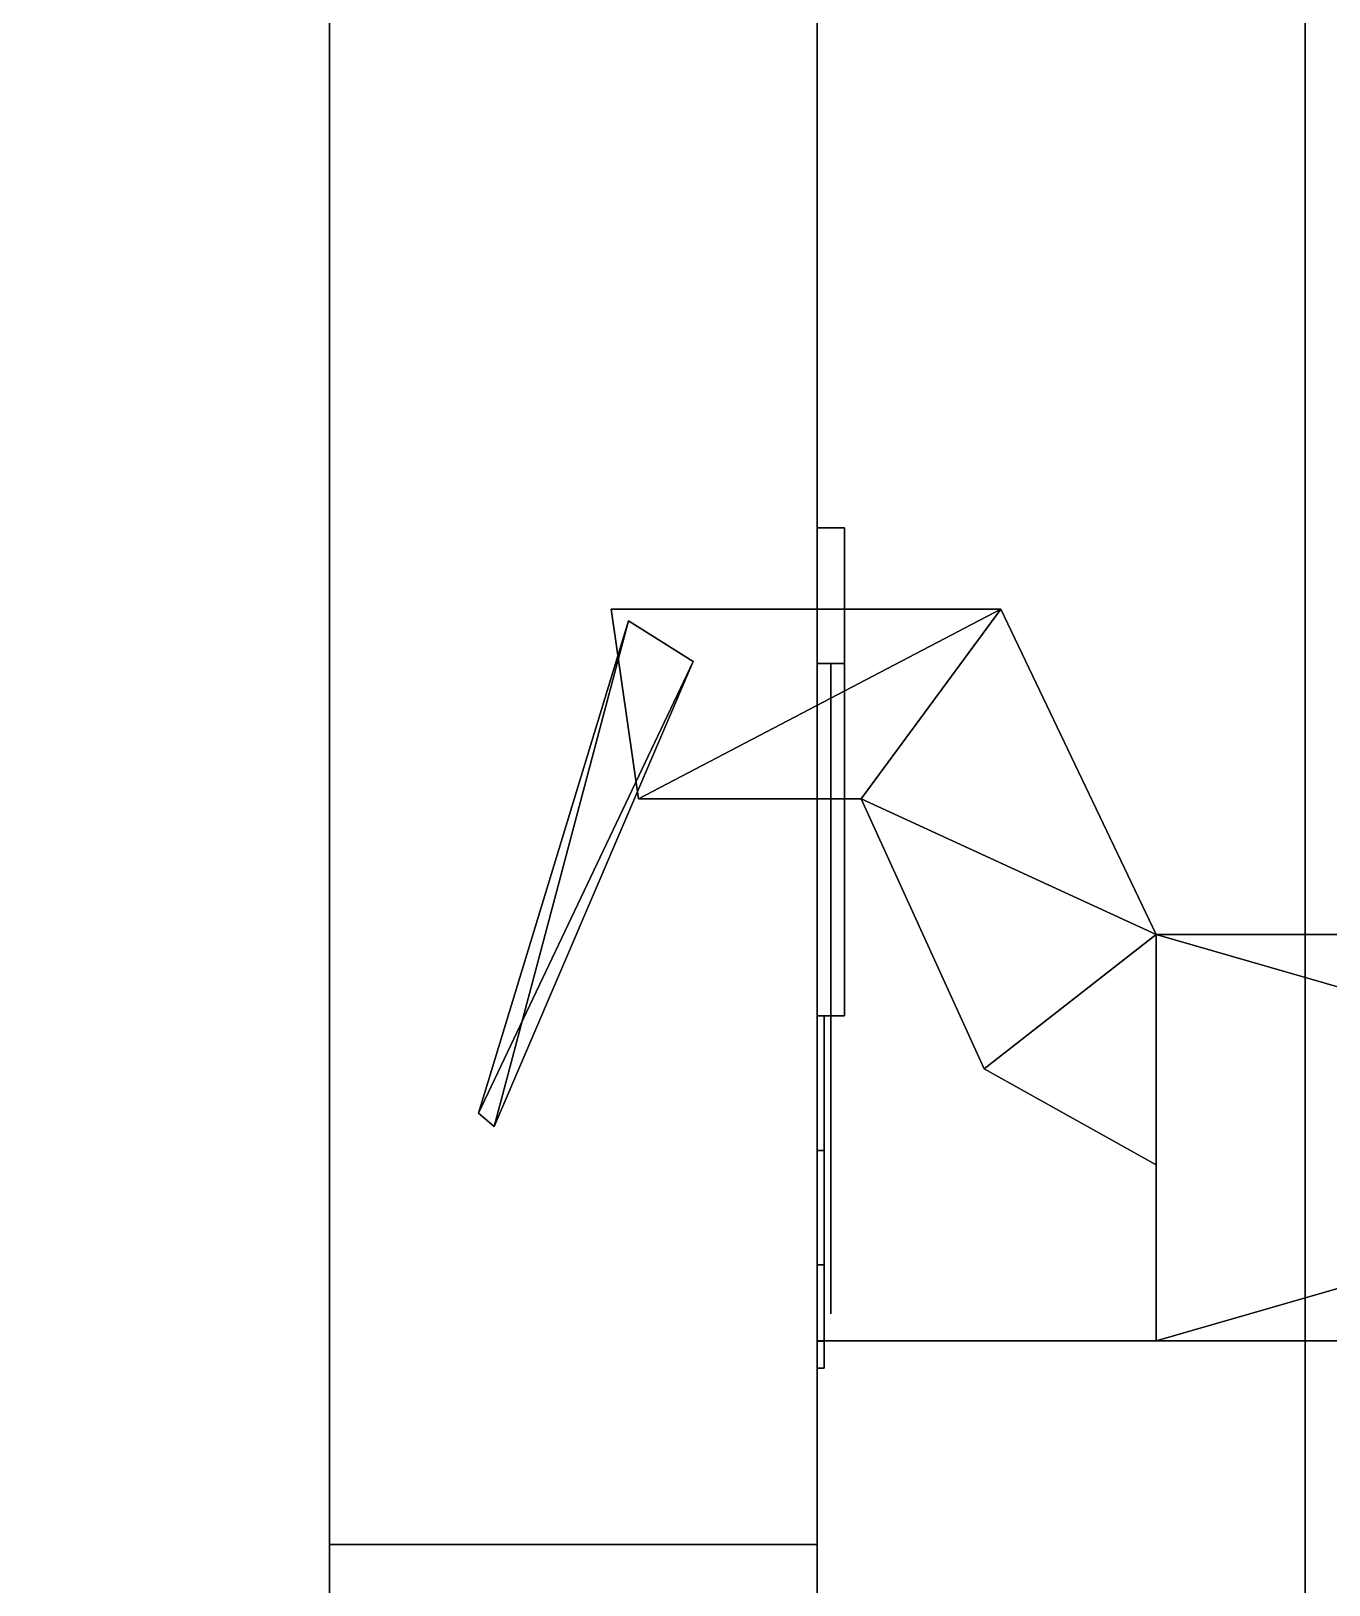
# Model space of a CAD drawing. Extents: x 0 to 5234, y -4951 to 0.
# Drawn here: x 4455 to 4502.9, y -2918.8 to -2861.5 of the extents above; entities that cross this region are included whole.
import ezdxf

# ---------------------------------------------------------------- set-up
doc = ezdxf.new("R2010")
doc.units = 0
for name, color, linetype in [('LAYER0', 7, 'CONTINUOUS'), ('LAYER113', 253, 'CONTINUOUS'), ('LAYER127', 7, 'CONTINUOUS'), ('LAYER130', 7, 'CONTINUOUS'), ('LAYER141', 7, 'CONTINUOUS'), ('LAYER194', 28, 'CONTINUOUS'), ('LAYER195', 253, 'CONTINUOUS'), ('LAYER196', 28, 'CONTINUOUS'), ('LAYER197', 253, 'CONTINUOUS'), ('LAYER198', 28, 'CONTINUOUS'), ('LAYER199', 253, 'CONTINUOUS'), ('LAYER200', 28, 'CONTINUOUS'), ('LAYER201', 253, 'CONTINUOUS'), ('LAYER202', 28, 'CONTINUOUS'), ('LAYER203', 253, 'CONTINUOUS'), ('LAYER204', 253, 'CONTINUOUS'), ('LAYER440', 253, 'CONTINUOUS')]:
    doc.layers.add(name, color=color, linetype=linetype)

msp = doc.modelspace()

# ---------------------------------------------------------------- linework, layer by layer
at = {"layer": 'LAYER0', "invisible_edges": 1}
for points in [[(5234, 0), (0, -4951), (0, 0), (5234, 0)], [(5234, -4951, 5), (0, 0, 5), (0, -4951, 5), (5234, -4951, 5)], [(0, 0, 5), (5234, -4951, 5), (5234, 0, 5), (0, 0, 5)], [(0, -4951), (5234, 0), (5234, -4951), (0, -4951)]]:
    msp.add_3dface(points, dxfattribs=at)
at = {"layer": 'LAYER113', "invisible_edges": 1}
for points in [[(4484, -3377.5, 2355), (4484, -1917.5, 2425), (4484, -1917.5, 2355), (4484, -3377.5, 2355)], [(4484, -1917.5, 2425), (4484, -3377.5, 2355), (4484, -3377.5, 2425), (4484, -1917.5, 2425)], [(4502, -3377.5, 2425), (4484, -1917.5, 2425), (4484, -3377.5, 2425), (4502, -3377.5, 2425)], [(4484, -1917.5, 2425), (4502, -3377.5, 2425), (4502, -1917.5, 2425), (4484, -1917.5, 2425)], [(4502, -1917.5, 2355), (4484, -3377.5, 2355), (4484, -1917.5, 2355), (4502, -1917.5, 2355)], [(4484, -3377.5, 2355), (4502, -1917.5, 2355), (4502, -3377.5, 2355), (4484, -3377.5, 2355)], [(4502, -3377.5, 2425), (4502, -1917.5, 2355), (4502, -1917.5, 2425), (4502, -3377.5, 2425)], [(4502, -1917.5, 2355), (4502, -3377.5, 2425), (4502, -3377.5, 2355), (4502, -1917.5, 2355)]]:
    msp.add_3dface(points, dxfattribs=at)
at = {"layer": 'LAYER127', "invisible_edges": 1}
for points in [[(5064, -2909.831, 5), (4484, -2927.831, 5), (4484, -2909.831, 5), (5064, -2909.831, 5)], [(4484, -2927.831, 5), (5064, -2909.831, 5), (5064, -2927.831, 5), (4484, -2927.831, 5)], [(4484, -2909.831, 2355), (4484, -2927.831, 5), (4484, -2927.831, 2355), (4484, -2909.831, 2355)], [(4484, -2927.831, 5), (4484, -2909.831, 2355), (4484, -2909.831, 5), (4484, -2927.831, 5)], [(5064, -2927.831, 2355), (4484, -2909.831, 2355), (4484, -2927.831, 2355), (5064, -2927.831, 2355)], [(4484, -2909.831, 2355), (5064, -2927.831, 2355), (5064, -2909.831, 2355), (4484, -2909.831, 2355)], [(4484, -2909.831, 2355), (5064, -2909.831, 5), (4484, -2909.831, 5), (4484, -2909.831, 2355)], [(5064, -2909.831, 5), (4484, -2909.831, 2355), (5064, -2909.831, 2355), (5064, -2909.831, 5)]]:
    msp.add_3dface(points, dxfattribs=at)
at = {"layer": 'LAYER130', "invisible_edges": 1}
for points in [[(5064, -2909.83, 85), (4484, -2010.5, 85), (5064, -2010.5, 85), (5064, -2909.83, 85)], [(4484, -2010.5, 85), (5064, -2909.83, 85), (4484, -2909.83, 85), (4484, -2010.5, 85)], [(4484, -2909.83, 103), (4484, -2010.5, 85), (4484, -2909.83, 85), (4484, -2909.83, 103)], [(4484, -2010.5, 85), (4484, -2909.83, 103), (4484, -2010.5, 103), (4484, -2010.5, 85)], [(4484, -2909.83, 103), (5064, -2010.5, 103), (4484, -2010.5, 103), (4484, -2909.83, 103)], [(5064, -2010.5, 103), (4484, -2909.83, 103), (5064, -2909.83, 103), (5064, -2010.5, 103)], [(5064, -2909.83, 85), (4484, -2909.83, 103), (4484, -2909.83, 85), (5064, -2909.83, 85)], [(4484, -2909.83, 103), (5064, -2909.83, 85), (5064, -2909.83, 103), (4484, -2909.83, 103)]]:
    msp.add_3dface(points, dxfattribs=at)
at = {"layer": 'LAYER141', "invisible_edges": 1}
for points in [[(5064, -2010.5, 2354), (4484, -2909.83, 2354), (5064, -2909.83, 2354), (5064, -2010.5, 2354)], [(4484, -2909.83, 2354), (5064, -2010.5, 2354), (4484, -2010.5, 2354), (4484, -2909.83, 2354)], [(4484, -2010.5, 2336), (4484, -2909.83, 2354), (4484, -2010.5, 2354), (4484, -2010.5, 2336)], [(4484, -2909.83, 2354), (4484, -2010.5, 2336), (4484, -2909.83, 2336), (4484, -2909.83, 2354)], [(4484, -2010.5, 2336), (5064, -2909.83, 2336), (4484, -2909.83, 2336), (4484, -2010.5, 2336)], [(5064, -2909.83, 2336), (4484, -2010.5, 2336), (5064, -2010.5, 2336), (5064, -2909.83, 2336)], [(5064, -2909.83, 2336), (4484, -2909.83, 2354), (4484, -2909.83, 2336), (5064, -2909.83, 2336)], [(4484, -2909.83, 2354), (5064, -2909.83, 2336), (5064, -2909.83, 2354), (4484, -2909.83, 2354)]]:
    msp.add_3dface(points, dxfattribs=at)
at = {"layer": 'LAYER194'}
for points in [[(4485, -2879.83, 209), (4484, -2879.83, 209), (4485, -2879.83, 209)], [(4485, -2897.83, 167), (4484, -2897.83, 167), (4484, -2879.83, 167), (4485, -2879.83, 167)], [(4484, -2879.83, 167), (4484, -2879.83, 209), (4485, -2879.83, 209), (4485, -2879.83, 167)], [(4485, -2897.83, 209), (4484, -2897.83, 209), (4484, -2879.83, 209), (4485, -2879.83, 209)], [(4484, -2879.83, 167), (4484, -2897.83, 167), (4484, -2897.83, 209), (4484, -2879.83, 209)], [(4485, -2879.83, 167), (4485, -2897.83, 167), (4485, -2897.83, 167), (4485, -2879.83, 167)], [(4485, -2879.83, 209), (4485, -2897.83, 209), (4485, -2897.83, 209), (4485, -2879.83, 209)], [(4484, -2884.83, 179), (4484, -2884.83, 197), (4484, -2884.83, 179)], [(4485, -2884.83, 179), (4484, -2884.83, 179), (4484, -2884.83, 197), (4485, -2884.83, 197)], [(4485, -2884.83, 179), (4484, -2884.83, 179), (4484, -2897.83, 179), (4485, -2897.83, 179)], [(4485, -2884.83, 197), (4484, -2884.83, 197), (4484, -2897.83, 197), (4485, -2897.83, 197)], [(4484, -2897.83, 179), (4484, -2897.83, 167), (4484, -2897.83, 179)], [(4484, -2897.83, 197), (4484, -2897.83, 209), (4484, -2897.83, 197)], [(4485, -2897.83, 179), (4484, -2897.83, 179), (4484, -2897.83, 167), (4485, -2897.83, 167)], [(4485, -2897.83, 197), (4484, -2897.83, 197), (4484, -2897.83, 209), (4485, -2897.83, 209)]]:
    msp.add_3dface(points, dxfattribs=at)
for points, invisible_edges in [([(4485, -2879.83, 209), (4485, -2879.83, 167), (4485, -2884.83, 179), (4485, -2884.83, 197)], 10), ([(4485, -2879.83, 167), (4485, -2884.83, 179), (4485, -2897.83, 179), (4485, -2897.83, 167)], 1), ([(4485, -2879.83, 209), (4485, -2884.83, 197), (4485, -2897.83, 197), (4485, -2897.83, 209)], 1), ([(4484.5, -2897.83, 197), (4484.5, -2897.83, 179), (4484.5, -2884.83, 179), (4484.5, -2884.83, 197)], 1), ([(4484.25, -2897.83, 175), (4484.25, -2902.805, 175.9896), (4484.25, -2901.83, 182.5), (4484.25, -2897.83, 179)], 2), ([(4484.25, -2902.805, 200.0104), (4484.25, -2897.83, 201), (4484.25, -2897.83, 197), (4484.25, -2901.83, 193.5)], 8), ([(4484.5, -2902.04, 193.3167), (4484.5, -2901.83, 182.5), (4484.5, -2897.83, 179), (4484.5, -2897.83, 197)], 5), ([(4484.25, -2902.805, 175.9896), (4484.25, -2907.022, 178.8076), (4484.25, -2905.33, 182.5), (4484.25, -2901.83, 182.5)], 10), ([(4484.25, -2907.022, 197.1924), (4484.25, -2902.805, 200.0104), (4484.25, -2901.83, 193.5), (4484.25, -2905.33, 193.5)], 10), ([(4484.5, -2908.83, 193.5), (4484.5, -2908.83, 182.5), (4484.5, -2901.83, 182.5), (4484.5, -2902.04, 193.3167)], 4), ([(4484.25, -2907.022, 178.8076), (4484.25, -2909.84, 183.0251), (4484.25, -2908.83, 182.5), (4484.25, -2905.33, 182.5)], 10), ([(4484.25, -2909.84, 192.9749), (4484.25, -2907.022, 197.1924), (4484.25, -2905.33, 193.5), (4484.25, -2908.83, 193.5)], 10), ([(4484.25, -2909.84, 183.0251), (4484.25, -2910.83, 188), (4484.25, -2908.83, 188), (4484.25, -2908.83, 182.5)], 10), ([(4484.25, -2910.83, 188), (4484.25, -2909.84, 192.9749), (4484.25, -2908.83, 193.5), (4484.25, -2908.83, 188)], 10)]:
    msp.add_3dface(points, dxfattribs=dict(at, invisible_edges=invisible_edges))
at = {"layer": 'LAYER195'}
for points in [[(4479.42, -2884.76, 182.3478), (4471.5, -2901.42, 182.3478), (4477.04, -2883.26, 182.3478), (4479.42, -2884.76, 182.3478)], [(4472.08, -2901.92, 193.6522), (4477.04, -2883.26, 193.6522), (4471.5, -2901.42, 193.6522), (4472.08, -2901.92, 193.6522)], [(4471.5, -2901.42, 182.3478), (4471.5, -2901.42, 193.6522), (4477.04, -2883.26, 182.3478), (4471.5, -2901.42, 182.3478)], [(4477.04, -2883.26, 182.3478), (4471.5, -2901.42, 193.6522), (4477.04, -2883.26, 193.6522), (4477.04, -2883.26, 182.3478)], [(4479.42, -2884.76, 193.6522), (4477.04, -2883.26, 193.6522), (4472.08, -2901.92, 193.6522), (4479.42, -2884.76, 193.6522)], [(4490.77, -2882.83, 194.7826), (4476.4, -2882.83, 194.7826), (4477.4, -2889.83, 194.7826), (4490.77, -2882.83, 194.7826)], [(4490.77, -2882.83, 194.7826), (4490.77, -2882.83, 181.2174), (4476.4, -2882.83, 181.2174), (4490.77, -2882.83, 194.7826)], [(4490.77, -2882.83, 194.7826), (4476.4, -2882.83, 181.2174), (4476.4, -2882.83, 194.7826), (4490.77, -2882.83, 194.7826)], [(4476.4, -2882.83, 181.2174), (4490.77, -2882.83, 181.2174), (4477.4, -2889.83, 181.2174), (4476.4, -2882.83, 181.2174)], [(4490.77, -2882.83, 194.7826), (4477.4, -2889.83, 194.7826), (4485.62, -2889.83, 194.7826), (4490.77, -2882.83, 194.7826)], [(4477.4, -2889.83, 181.2174), (4490.77, -2882.83, 181.2174), (4485.62, -2889.83, 181.2174), (4477.4, -2889.83, 181.2174)], [(4485.62, -2889.83, 194.7826), (4496.5, -2894.83, 194.7826), (4490.77, -2882.83, 194.7826), (4485.62, -2889.83, 194.7826)], [(4496.5, -2894.83, 181.2174), (4485.62, -2889.83, 181.2174), (4490.77, -2882.83, 181.2174), (4496.5, -2894.83, 181.2174)], [(4490.77, -2882.83, 181.2174), (4490.77, -2882.83, 194.7826), (4496.5, -2894.83, 181.2174), (4490.77, -2882.83, 181.2174)], [(4496.5, -2894.83, 181.2174), (4490.77, -2882.83, 194.7826), (4496.5, -2894.83, 194.7826), (4496.5, -2894.83, 181.2174)], [(4472.08, -2901.92, 182.3478), (4471.5, -2901.42, 182.3478), (4479.42, -2884.76, 182.3478), (4472.08, -2901.92, 182.3478)], [(4490.16, -2899.79, 194.7826), (4496.5, -2894.83, 194.7826), (4485.62, -2889.83, 194.7826), (4490.16, -2899.79, 194.7826)], [(4496.5, -2894.83, 181.2174), (4490.16, -2899.79, 181.2174), (4485.62, -2889.83, 181.2174), (4496.5, -2894.83, 181.2174)], [(4496.5, -2894.83, 194.7826), (4490.16, -2899.79, 194.7826), (4496.5, -2903.33, 194.7826), (4496.5, -2894.83, 194.7826)], [(4490.16, -2899.79, 181.2174), (4496.5, -2894.83, 181.2174), (4496.5, -2903.33, 181.2174), (4490.16, -2899.79, 181.2174)], [(4496.5, -2909.83, 181.2174), (4496.5, -2894.83, 181.2174), (4548.5, -2909.83, 181.2174), (4496.5, -2909.83, 181.2174)], [(4548.5, -2909.83, 181.2174), (4496.5, -2894.83, 181.2174), (4548.5, -2894.83, 181.2174), (4548.5, -2909.83, 181.2174)], [(4548.5, -2909.83, 194.7826), (4548.5, -2894.83, 194.7826), (4496.5, -2909.83, 194.7826), (4548.5, -2909.83, 194.7826)], [(4496.5, -2909.83, 194.7826), (4548.5, -2894.83, 194.7826), (4496.5, -2894.83, 194.7826), (4496.5, -2909.83, 194.7826)], [(4496.5, -2894.83, 181.2174), (4496.5, -2894.83, 194.7826), (4548.5, -2894.83, 181.2174), (4496.5, -2894.83, 181.2174)], [(4548.5, -2894.83, 181.2174), (4496.5, -2894.83, 194.7826), (4548.5, -2894.83, 194.7826), (4548.5, -2894.83, 181.2174)]]:
    msp.add_3dface(points, dxfattribs=at)
at = {"layer": 'LAYER196'}
for points in [[(4485, -2879.83, 725), (4484, -2879.83, 725), (4485, -2879.83, 725)], [(4485, -2897.83, 683), (4484, -2897.83, 683), (4484, -2879.83, 683), (4485, -2879.83, 683)], [(4484, -2879.83, 683), (4484, -2879.83, 725), (4485, -2879.83, 725), (4485, -2879.83, 683)], [(4485, -2897.83, 725), (4484, -2897.83, 725), (4484, -2879.83, 725), (4485, -2879.83, 725)], [(4484, -2879.83, 683), (4484, -2897.83, 683), (4484, -2897.83, 725), (4484, -2879.83, 725)], [(4485, -2879.83, 683), (4485, -2897.83, 683), (4485, -2897.83, 683), (4485, -2879.83, 683)], [(4485, -2879.83, 725), (4485, -2897.83, 725), (4485, -2897.83, 725), (4485, -2879.83, 725)], [(4484, -2884.83, 695), (4484, -2884.83, 713), (4484, -2884.83, 695)], [(4485, -2884.83, 695), (4484, -2884.83, 695), (4484, -2884.83, 713), (4485, -2884.83, 713)], [(4485, -2884.83, 695), (4484, -2884.83, 695), (4484, -2897.83, 695), (4485, -2897.83, 695)], [(4485, -2884.83, 713), (4484, -2884.83, 713), (4484, -2897.83, 713), (4485, -2897.83, 713)], [(4484, -2897.83, 695), (4484, -2897.83, 683), (4484, -2897.83, 695)], [(4484, -2897.83, 713), (4484, -2897.83, 725), (4484, -2897.83, 713)], [(4485, -2897.83, 695), (4484, -2897.83, 695), (4484, -2897.83, 683), (4485, -2897.83, 683)], [(4485, -2897.83, 713), (4484, -2897.83, 713), (4484, -2897.83, 725), (4485, -2897.83, 725)]]:
    msp.add_3dface(points, dxfattribs=at)
for points, invisible_edges in [([(4485, -2879.83, 725), (4485, -2879.83, 683), (4485, -2884.83, 695), (4485, -2884.83, 713)], 10), ([(4485, -2879.83, 683), (4485, -2884.83, 695), (4485, -2897.83, 695), (4485, -2897.83, 683)], 1), ([(4485, -2879.83, 725), (4485, -2884.83, 713), (4485, -2897.83, 713), (4485, -2897.83, 725)], 1), ([(4484.5, -2897.83, 713), (4484.5, -2897.83, 695), (4484.5, -2884.83, 695), (4484.5, -2884.83, 713)], 1), ([(4484.25, -2897.83, 691), (4484.25, -2902.805, 691.9896), (4484.25, -2901.83, 698.5), (4484.25, -2897.83, 695)], 2), ([(4484.25, -2902.805, 716.0104), (4484.25, -2897.83, 717), (4484.25, -2897.83, 713), (4484.25, -2901.83, 709.5)], 8), ([(4484.5, -2902.04, 709.3167), (4484.5, -2901.83, 698.5), (4484.5, -2897.83, 695), (4484.5, -2897.83, 713)], 5), ([(4484.25, -2902.805, 691.9896), (4484.25, -2907.022, 694.8076), (4484.25, -2905.33, 698.5), (4484.25, -2901.83, 698.5)], 10), ([(4484.25, -2907.022, 713.1924), (4484.25, -2902.805, 716.0104), (4484.25, -2901.83, 709.5), (4484.25, -2905.33, 709.5)], 10), ([(4484.5, -2908.83, 709.5), (4484.5, -2908.83, 698.5), (4484.5, -2901.83, 698.5), (4484.5, -2902.04, 709.3167)], 4), ([(4484.25, -2907.022, 694.8076), (4484.25, -2909.84, 699.0251), (4484.25, -2908.83, 698.5), (4484.25, -2905.33, 698.5)], 10), ([(4484.25, -2909.84, 708.9749), (4484.25, -2907.022, 713.1924), (4484.25, -2905.33, 709.5), (4484.25, -2908.83, 709.5)], 10), ([(4484.25, -2909.84, 699.0251), (4484.25, -2910.83, 704), (4484.25, -2908.83, 704), (4484.25, -2908.83, 698.5)], 10), ([(4484.25, -2910.83, 704), (4484.25, -2909.84, 708.9749), (4484.25, -2908.83, 709.5), (4484.25, -2908.83, 704)], 10)]:
    msp.add_3dface(points, dxfattribs=dict(at, invisible_edges=invisible_edges))
at = {"layer": 'LAYER197'}
for points in [[(4479.42, -2884.76, 698.3478), (4471.5, -2901.42, 698.3478), (4477.04, -2883.26, 698.3478), (4479.42, -2884.76, 698.3478)], [(4472.08, -2901.92, 709.6522), (4477.04, -2883.26, 709.6522), (4471.5, -2901.42, 709.6522), (4472.08, -2901.92, 709.6522)], [(4471.5, -2901.42, 698.3478), (4471.5, -2901.42, 709.6522), (4477.04, -2883.26, 698.3478), (4471.5, -2901.42, 698.3478)], [(4477.04, -2883.26, 698.3478), (4471.5, -2901.42, 709.6522), (4477.04, -2883.26, 709.6522), (4477.04, -2883.26, 698.3478)], [(4479.42, -2884.76, 709.6522), (4477.04, -2883.26, 709.6522), (4472.08, -2901.92, 709.6522), (4479.42, -2884.76, 709.6522)], [(4490.77, -2882.83, 710.7826), (4476.4, -2882.83, 710.7826), (4477.4, -2889.83, 710.7826), (4490.77, -2882.83, 710.7826)], [(4490.77, -2882.83, 710.7826), (4490.77, -2882.83, 697.2174), (4476.4, -2882.83, 697.2174), (4490.77, -2882.83, 710.7826)], [(4490.77, -2882.83, 710.7826), (4476.4, -2882.83, 697.2174), (4476.4, -2882.83, 710.7826), (4490.77, -2882.83, 710.7826)], [(4476.4, -2882.83, 697.2174), (4490.77, -2882.83, 697.2174), (4477.4, -2889.83, 697.2174), (4476.4, -2882.83, 697.2174)], [(4490.77, -2882.83, 710.7826), (4477.4, -2889.83, 710.7826), (4485.62, -2889.83, 710.7826), (4490.77, -2882.83, 710.7826)], [(4477.4, -2889.83, 697.2174), (4490.77, -2882.83, 697.2174), (4485.62, -2889.83, 697.2174), (4477.4, -2889.83, 697.2174)], [(4485.62, -2889.83, 710.7826), (4496.5, -2894.83, 710.7826), (4490.77, -2882.83, 710.7826), (4485.62, -2889.83, 710.7826)], [(4496.5, -2894.83, 697.2174), (4485.62, -2889.83, 697.2174), (4490.77, -2882.83, 697.2174), (4496.5, -2894.83, 697.2174)], [(4490.77, -2882.83, 697.2174), (4490.77, -2882.83, 710.7826), (4496.5, -2894.83, 697.2174), (4490.77, -2882.83, 697.2174)], [(4496.5, -2894.83, 697.2174), (4490.77, -2882.83, 710.7826), (4496.5, -2894.83, 710.7826), (4496.5, -2894.83, 697.2174)], [(4472.08, -2901.92, 698.3478), (4471.5, -2901.42, 698.3478), (4479.42, -2884.76, 698.3478), (4472.08, -2901.92, 698.3478)], [(4490.16, -2899.79, 710.7826), (4496.5, -2894.83, 710.7826), (4485.62, -2889.83, 710.7826), (4490.16, -2899.79, 710.7826)], [(4496.5, -2894.83, 697.2174), (4490.16, -2899.79, 697.2174), (4485.62, -2889.83, 697.2174), (4496.5, -2894.83, 697.2174)], [(4496.5, -2894.83, 710.7826), (4490.16, -2899.79, 710.7826), (4496.5, -2903.33, 710.7826), (4496.5, -2894.83, 710.7826)], [(4490.16, -2899.79, 697.2174), (4496.5, -2894.83, 697.2174), (4496.5, -2903.33, 697.2174), (4490.16, -2899.79, 697.2174)], [(4496.5, -2909.83, 697.2174), (4496.5, -2894.83, 697.2174), (4548.5, -2909.83, 697.2174), (4496.5, -2909.83, 697.2174)], [(4548.5, -2909.83, 697.2174), (4496.5, -2894.83, 697.2174), (4548.5, -2894.83, 697.2174), (4548.5, -2909.83, 697.2174)], [(4548.5, -2909.83, 710.7826), (4548.5, -2894.83, 710.7826), (4496.5, -2909.83, 710.7826), (4548.5, -2909.83, 710.7826)], [(4496.5, -2909.83, 710.7826), (4548.5, -2894.83, 710.7826), (4496.5, -2894.83, 710.7826), (4496.5, -2909.83, 710.7826)], [(4496.5, -2894.83, 697.2174), (4496.5, -2894.83, 710.7826), (4548.5, -2894.83, 697.2174), (4496.5, -2894.83, 697.2174)], [(4548.5, -2894.83, 697.2174), (4496.5, -2894.83, 710.7826), (4548.5, -2894.83, 710.7826), (4548.5, -2894.83, 697.2174)]]:
    msp.add_3dface(points, dxfattribs=at)
at = {"layer": 'LAYER198'}
for points in [[(4485, -2879.83, 1241), (4484, -2879.83, 1241), (4485, -2879.83, 1241)], [(4485, -2897.83, 1199), (4484, -2897.83, 1199), (4484, -2879.83, 1199), (4485, -2879.83, 1199)], [(4484, -2879.83, 1199), (4484, -2879.83, 1241), (4485, -2879.83, 1241), (4485, -2879.83, 1199)], [(4485, -2897.83, 1241), (4484, -2897.83, 1241), (4484, -2879.83, 1241), (4485, -2879.83, 1241)], [(4484, -2879.83, 1199), (4484, -2897.83, 1199), (4484, -2897.83, 1241), (4484, -2879.83, 1241)], [(4485, -2879.83, 1199), (4485, -2897.83, 1199), (4485, -2897.83, 1199), (4485, -2879.83, 1199)], [(4485, -2879.83, 1241), (4485, -2897.83, 1241), (4485, -2897.83, 1241), (4485, -2879.83, 1241)], [(4484, -2884.83, 1211), (4484, -2884.83, 1229), (4484, -2884.83, 1211)], [(4485, -2884.83, 1211), (4484, -2884.83, 1211), (4484, -2884.83, 1229), (4485, -2884.83, 1229)], [(4485, -2884.83, 1211), (4484, -2884.83, 1211), (4484, -2897.83, 1211), (4485, -2897.83, 1211)], [(4485, -2884.83, 1229), (4484, -2884.83, 1229), (4484, -2897.83, 1229), (4485, -2897.83, 1229)], [(4484, -2897.83, 1211), (4484, -2897.83, 1199), (4484, -2897.83, 1211)], [(4484, -2897.83, 1229), (4484, -2897.83, 1241), (4484, -2897.83, 1229)], [(4485, -2897.83, 1211), (4484, -2897.83, 1211), (4484, -2897.83, 1199), (4485, -2897.83, 1199)], [(4485, -2897.83, 1229), (4484, -2897.83, 1229), (4484, -2897.83, 1241), (4485, -2897.83, 1241)]]:
    msp.add_3dface(points, dxfattribs=at)
for points, invisible_edges in [([(4485, -2879.83, 1241), (4485, -2879.83, 1199), (4485, -2884.83, 1211), (4485, -2884.83, 1229)], 10), ([(4485, -2879.83, 1199), (4485, -2884.83, 1211), (4485, -2897.83, 1211), (4485, -2897.83, 1199)], 1), ([(4485, -2879.83, 1241), (4485, -2884.83, 1229), (4485, -2897.83, 1229), (4485, -2897.83, 1241)], 1), ([(4484.5, -2897.83, 1229), (4484.5, -2897.83, 1211), (4484.5, -2884.83, 1211), (4484.5, -2884.83, 1229)], 1), ([(4484.25, -2897.83, 1207), (4484.25, -2902.805, 1207.99), (4484.25, -2901.83, 1214.5), (4484.25, -2897.83, 1211)], 2), ([(4484.25, -2902.805, 1232.01), (4484.25, -2897.83, 1233), (4484.25, -2897.83, 1229), (4484.25, -2901.83, 1225.5)], 8), ([(4484.5, -2902.04, 1225.317), (4484.5, -2901.83, 1214.5), (4484.5, -2897.83, 1211), (4484.5, -2897.83, 1229)], 5), ([(4484.25, -2902.805, 1207.99), (4484.25, -2907.022, 1210.808), (4484.25, -2905.33, 1214.5), (4484.25, -2901.83, 1214.5)], 10), ([(4484.25, -2907.022, 1229.192), (4484.25, -2902.805, 1232.01), (4484.25, -2901.83, 1225.5), (4484.25, -2905.33, 1225.5)], 10), ([(4484.5, -2908.83, 1225.5), (4484.5, -2908.83, 1214.5), (4484.5, -2901.83, 1214.5), (4484.5, -2902.04, 1225.317)], 4), ([(4484.25, -2907.022, 1210.808), (4484.25, -2909.84, 1215.025), (4484.25, -2908.83, 1214.5), (4484.25, -2905.33, 1214.5)], 10), ([(4484.25, -2909.84, 1224.975), (4484.25, -2907.022, 1229.192), (4484.25, -2905.33, 1225.5), (4484.25, -2908.83, 1225.5)], 10), ([(4484.25, -2909.84, 1215.025), (4484.25, -2910.83, 1220), (4484.25, -2908.83, 1220), (4484.25, -2908.83, 1214.5)], 10), ([(4484.25, -2910.83, 1220), (4484.25, -2909.84, 1224.975), (4484.25, -2908.83, 1225.5), (4484.25, -2908.83, 1220)], 10)]:
    msp.add_3dface(points, dxfattribs=dict(at, invisible_edges=invisible_edges))
at = {"layer": 'LAYER199'}
for points in [[(4479.42, -2884.76, 1214.348), (4471.5, -2901.42, 1214.348), (4477.04, -2883.26, 1214.348), (4479.42, -2884.76, 1214.348)], [(4472.08, -2901.92, 1225.652), (4477.04, -2883.26, 1225.652), (4471.5, -2901.42, 1225.652), (4472.08, -2901.92, 1225.652)], [(4471.5, -2901.42, 1214.348), (4471.5, -2901.42, 1225.652), (4477.04, -2883.26, 1214.348), (4471.5, -2901.42, 1214.348)], [(4477.04, -2883.26, 1214.348), (4471.5, -2901.42, 1225.652), (4477.04, -2883.26, 1225.652), (4477.04, -2883.26, 1214.348)], [(4479.42, -2884.76, 1225.652), (4477.04, -2883.26, 1225.652), (4472.08, -2901.92, 1225.652), (4479.42, -2884.76, 1225.652)], [(4490.77, -2882.83, 1226.783), (4476.4, -2882.83, 1226.783), (4477.4, -2889.83, 1226.783), (4490.77, -2882.83, 1226.783)], [(4490.77, -2882.83, 1226.783), (4490.77, -2882.83, 1213.217), (4476.4, -2882.83, 1213.217), (4490.77, -2882.83, 1226.783)], [(4490.77, -2882.83, 1226.783), (4476.4, -2882.83, 1213.217), (4476.4, -2882.83, 1226.783), (4490.77, -2882.83, 1226.783)], [(4476.4, -2882.83, 1213.217), (4490.77, -2882.83, 1213.217), (4477.4, -2889.83, 1213.217), (4476.4, -2882.83, 1213.217)], [(4490.77, -2882.83, 1226.783), (4477.4, -2889.83, 1226.783), (4485.62, -2889.83, 1226.783), (4490.77, -2882.83, 1226.783)], [(4477.4, -2889.83, 1213.217), (4490.77, -2882.83, 1213.217), (4485.62, -2889.83, 1213.217), (4477.4, -2889.83, 1213.217)], [(4485.62, -2889.83, 1226.783), (4496.5, -2894.83, 1226.783), (4490.77, -2882.83, 1226.783), (4485.62, -2889.83, 1226.783)], [(4496.5, -2894.83, 1213.217), (4485.62, -2889.83, 1213.217), (4490.77, -2882.83, 1213.217), (4496.5, -2894.83, 1213.217)], [(4490.77, -2882.83, 1213.217), (4490.77, -2882.83, 1226.783), (4496.5, -2894.83, 1213.217), (4490.77, -2882.83, 1213.217)], [(4496.5, -2894.83, 1213.217), (4490.77, -2882.83, 1226.783), (4496.5, -2894.83, 1226.783), (4496.5, -2894.83, 1213.217)], [(4472.08, -2901.92, 1214.348), (4471.5, -2901.42, 1214.348), (4479.42, -2884.76, 1214.348), (4472.08, -2901.92, 1214.348)], [(4490.16, -2899.79, 1226.783), (4496.5, -2894.83, 1226.783), (4485.62, -2889.83, 1226.783), (4490.16, -2899.79, 1226.783)], [(4496.5, -2894.83, 1213.217), (4490.16, -2899.79, 1213.217), (4485.62, -2889.83, 1213.217), (4496.5, -2894.83, 1213.217)], [(4496.5, -2894.83, 1226.783), (4490.16, -2899.79, 1226.783), (4496.5, -2903.33, 1226.783), (4496.5, -2894.83, 1226.783)], [(4490.16, -2899.79, 1213.217), (4496.5, -2894.83, 1213.217), (4496.5, -2903.33, 1213.217), (4490.16, -2899.79, 1213.217)], [(4496.5, -2909.83, 1213.217), (4496.5, -2894.83, 1213.217), (4548.5, -2909.83, 1213.217), (4496.5, -2909.83, 1213.217)], [(4548.5, -2909.83, 1213.217), (4496.5, -2894.83, 1213.217), (4548.5, -2894.83, 1213.217), (4548.5, -2909.83, 1213.217)], [(4548.5, -2909.83, 1226.783), (4548.5, -2894.83, 1226.783), (4496.5, -2909.83, 1226.783), (4548.5, -2909.83, 1226.783)], [(4496.5, -2909.83, 1226.783), (4548.5, -2894.83, 1226.783), (4496.5, -2894.83, 1226.783), (4496.5, -2909.83, 1226.783)], [(4496.5, -2894.83, 1213.217), (4496.5, -2894.83, 1226.783), (4548.5, -2894.83, 1213.217), (4496.5, -2894.83, 1213.217)], [(4548.5, -2894.83, 1213.217), (4496.5, -2894.83, 1226.783), (4548.5, -2894.83, 1226.783), (4548.5, -2894.83, 1213.217)]]:
    msp.add_3dface(points, dxfattribs=at)
at = {"layer": 'LAYER200'}
for points in [[(4485, -2879.83, 1757), (4484, -2879.83, 1757), (4485, -2879.83, 1757)], [(4485, -2897.83, 1715), (4484, -2897.83, 1715), (4484, -2879.83, 1715), (4485, -2879.83, 1715)], [(4484, -2879.83, 1715), (4484, -2879.83, 1757), (4485, -2879.83, 1757), (4485, -2879.83, 1715)], [(4485, -2897.83, 1757), (4484, -2897.83, 1757), (4484, -2879.83, 1757), (4485, -2879.83, 1757)], [(4484, -2879.83, 1715), (4484, -2897.83, 1715), (4484, -2897.83, 1757), (4484, -2879.83, 1757)], [(4485, -2879.83, 1715), (4485, -2897.83, 1715), (4485, -2897.83, 1715), (4485, -2879.83, 1715)], [(4485, -2879.83, 1757), (4485, -2897.83, 1757), (4485, -2897.83, 1757), (4485, -2879.83, 1757)], [(4484, -2884.83, 1727), (4484, -2884.83, 1745), (4484, -2884.83, 1727)], [(4485, -2884.83, 1727), (4484, -2884.83, 1727), (4484, -2884.83, 1745), (4485, -2884.83, 1745)], [(4485, -2884.83, 1727), (4484, -2884.83, 1727), (4484, -2897.83, 1727), (4485, -2897.83, 1727)], [(4485, -2884.83, 1745), (4484, -2884.83, 1745), (4484, -2897.83, 1745), (4485, -2897.83, 1745)], [(4484, -2897.83, 1727), (4484, -2897.83, 1715), (4484, -2897.83, 1727)], [(4484, -2897.83, 1745), (4484, -2897.83, 1757), (4484, -2897.83, 1745)], [(4485, -2897.83, 1727), (4484, -2897.83, 1727), (4484, -2897.83, 1715), (4485, -2897.83, 1715)], [(4485, -2897.83, 1745), (4484, -2897.83, 1745), (4484, -2897.83, 1757), (4485, -2897.83, 1757)]]:
    msp.add_3dface(points, dxfattribs=at)
for points, invisible_edges in [([(4485, -2879.83, 1757), (4485, -2879.83, 1715), (4485, -2884.83, 1727), (4485, -2884.83, 1745)], 10), ([(4485, -2879.83, 1715), (4485, -2884.83, 1727), (4485, -2897.83, 1727), (4485, -2897.83, 1715)], 1), ([(4485, -2879.83, 1757), (4485, -2884.83, 1745), (4485, -2897.83, 1745), (4485, -2897.83, 1757)], 1), ([(4484.5, -2897.83, 1745), (4484.5, -2897.83, 1727), (4484.5, -2884.83, 1727), (4484.5, -2884.83, 1745)], 1), ([(4484.25, -2897.83, 1723), (4484.25, -2902.805, 1723.99), (4484.25, -2901.83, 1730.5), (4484.25, -2897.83, 1727)], 2), ([(4484.25, -2902.805, 1748.01), (4484.25, -2897.83, 1749), (4484.25, -2897.83, 1745), (4484.25, -2901.83, 1741.5)], 8), ([(4484.5, -2902.04, 1741.317), (4484.5, -2901.83, 1730.5), (4484.5, -2897.83, 1727), (4484.5, -2897.83, 1745)], 5), ([(4484.25, -2902.805, 1723.99), (4484.25, -2907.022, 1726.808), (4484.25, -2905.33, 1730.5), (4484.25, -2901.83, 1730.5)], 10), ([(4484.25, -2907.022, 1745.192), (4484.25, -2902.805, 1748.01), (4484.25, -2901.83, 1741.5), (4484.25, -2905.33, 1741.5)], 10), ([(4484.5, -2908.83, 1741.5), (4484.5, -2908.83, 1730.5), (4484.5, -2901.83, 1730.5), (4484.5, -2902.04, 1741.317)], 4), ([(4484.25, -2907.022, 1726.808), (4484.25, -2909.84, 1731.025), (4484.25, -2908.83, 1730.5), (4484.25, -2905.33, 1730.5)], 10), ([(4484.25, -2909.84, 1740.975), (4484.25, -2907.022, 1745.192), (4484.25, -2905.33, 1741.5), (4484.25, -2908.83, 1741.5)], 10), ([(4484.25, -2909.84, 1731.025), (4484.25, -2910.83, 1736), (4484.25, -2908.83, 1736), (4484.25, -2908.83, 1730.5)], 10), ([(4484.25, -2910.83, 1736), (4484.25, -2909.84, 1740.975), (4484.25, -2908.83, 1741.5), (4484.25, -2908.83, 1736)], 10)]:
    msp.add_3dface(points, dxfattribs=dict(at, invisible_edges=invisible_edges))
at = {"layer": 'LAYER201'}
for points in [[(4479.42, -2884.76, 1730.348), (4471.5, -2901.42, 1730.348), (4477.04, -2883.26, 1730.348), (4479.42, -2884.76, 1730.348)], [(4472.08, -2901.92, 1741.652), (4477.04, -2883.26, 1741.652), (4471.5, -2901.42, 1741.652), (4472.08, -2901.92, 1741.652)], [(4471.5, -2901.42, 1730.348), (4471.5, -2901.42, 1741.652), (4477.04, -2883.26, 1730.348), (4471.5, -2901.42, 1730.348)], [(4477.04, -2883.26, 1730.348), (4471.5, -2901.42, 1741.652), (4477.04, -2883.26, 1741.652), (4477.04, -2883.26, 1730.348)], [(4479.42, -2884.76, 1741.652), (4477.04, -2883.26, 1741.652), (4472.08, -2901.92, 1741.652), (4479.42, -2884.76, 1741.652)], [(4490.77, -2882.83, 1742.783), (4476.4, -2882.83, 1742.783), (4477.4, -2889.83, 1742.783), (4490.77, -2882.83, 1742.783)], [(4490.77, -2882.83, 1742.783), (4490.77, -2882.83, 1729.217), (4476.4, -2882.83, 1729.217), (4490.77, -2882.83, 1742.783)], [(4490.77, -2882.83, 1742.783), (4476.4, -2882.83, 1729.217), (4476.4, -2882.83, 1742.783), (4490.77, -2882.83, 1742.783)], [(4476.4, -2882.83, 1729.217), (4490.77, -2882.83, 1729.217), (4477.4, -2889.83, 1729.217), (4476.4, -2882.83, 1729.217)], [(4490.77, -2882.83, 1742.783), (4477.4, -2889.83, 1742.783), (4485.62, -2889.83, 1742.783), (4490.77, -2882.83, 1742.783)], [(4477.4, -2889.83, 1729.217), (4490.77, -2882.83, 1729.217), (4485.62, -2889.83, 1729.217), (4477.4, -2889.83, 1729.217)], [(4485.62, -2889.83, 1742.783), (4496.5, -2894.83, 1742.783), (4490.77, -2882.83, 1742.783), (4485.62, -2889.83, 1742.783)], [(4496.5, -2894.83, 1729.217), (4485.62, -2889.83, 1729.217), (4490.77, -2882.83, 1729.217), (4496.5, -2894.83, 1729.217)], [(4490.77, -2882.83, 1729.217), (4490.77, -2882.83, 1742.783), (4496.5, -2894.83, 1729.217), (4490.77, -2882.83, 1729.217)], [(4496.5, -2894.83, 1729.217), (4490.77, -2882.83, 1742.783), (4496.5, -2894.83, 1742.783), (4496.5, -2894.83, 1729.217)], [(4472.08, -2901.92, 1730.348), (4471.5, -2901.42, 1730.348), (4479.42, -2884.76, 1730.348), (4472.08, -2901.92, 1730.348)], [(4490.16, -2899.79, 1742.783), (4496.5, -2894.83, 1742.783), (4485.62, -2889.83, 1742.783), (4490.16, -2899.79, 1742.783)], [(4496.5, -2894.83, 1729.217), (4490.16, -2899.79, 1729.217), (4485.62, -2889.83, 1729.217), (4496.5, -2894.83, 1729.217)], [(4496.5, -2894.83, 1742.783), (4490.16, -2899.79, 1742.783), (4496.5, -2903.33, 1742.783), (4496.5, -2894.83, 1742.783)], [(4490.16, -2899.79, 1729.217), (4496.5, -2894.83, 1729.217), (4496.5, -2903.33, 1729.217), (4490.16, -2899.79, 1729.217)], [(4496.5, -2909.83, 1729.217), (4496.5, -2894.83, 1729.217), (4548.5, -2909.83, 1729.217), (4496.5, -2909.83, 1729.217)], [(4548.5, -2909.83, 1729.217), (4496.5, -2894.83, 1729.217), (4548.5, -2894.83, 1729.217), (4548.5, -2909.83, 1729.217)], [(4548.5, -2909.83, 1742.783), (4548.5, -2894.83, 1742.783), (4496.5, -2909.83, 1742.783), (4548.5, -2909.83, 1742.783)], [(4496.5, -2909.83, 1742.783), (4548.5, -2894.83, 1742.783), (4496.5, -2894.83, 1742.783), (4496.5, -2909.83, 1742.783)], [(4496.5, -2894.83, 1729.217), (4496.5, -2894.83, 1742.783), (4548.5, -2894.83, 1729.217), (4496.5, -2894.83, 1729.217)], [(4548.5, -2894.83, 1729.217), (4496.5, -2894.83, 1742.783), (4548.5, -2894.83, 1742.783), (4548.5, -2894.83, 1729.217)]]:
    msp.add_3dface(points, dxfattribs=at)
at = {"layer": 'LAYER202'}
for points in [[(4485, -2879.83, 2273), (4484, -2879.83, 2273), (4485, -2879.83, 2273)], [(4485, -2897.83, 2231), (4484, -2897.83, 2231), (4484, -2879.83, 2231), (4485, -2879.83, 2231)], [(4484, -2879.83, 2231), (4484, -2879.83, 2273), (4485, -2879.83, 2273), (4485, -2879.83, 2231)], [(4485, -2897.83, 2273), (4484, -2897.83, 2273), (4484, -2879.83, 2273), (4485, -2879.83, 2273)], [(4484, -2879.83, 2231), (4484, -2897.83, 2231), (4484, -2897.83, 2273), (4484, -2879.83, 2273)], [(4485, -2879.83, 2231), (4485, -2897.83, 2231), (4485, -2897.83, 2231), (4485, -2879.83, 2231)], [(4485, -2879.83, 2273), (4485, -2897.83, 2273), (4485, -2897.83, 2273), (4485, -2879.83, 2273)], [(4484, -2884.83, 2243), (4484, -2884.83, 2261), (4484, -2884.83, 2243)], [(4485, -2884.83, 2243), (4484, -2884.83, 2243), (4484, -2884.83, 2261), (4485, -2884.83, 2261)], [(4485, -2884.83, 2243), (4484, -2884.83, 2243), (4484, -2897.83, 2243), (4485, -2897.83, 2243)], [(4485, -2884.83, 2261), (4484, -2884.83, 2261), (4484, -2897.83, 2261), (4485, -2897.83, 2261)], [(4484, -2897.83, 2243), (4484, -2897.83, 2231), (4484, -2897.83, 2243)], [(4484, -2897.83, 2261), (4484, -2897.83, 2273), (4484, -2897.83, 2261)], [(4485, -2897.83, 2243), (4484, -2897.83, 2243), (4484, -2897.83, 2231), (4485, -2897.83, 2231)], [(4485, -2897.83, 2261), (4484, -2897.83, 2261), (4484, -2897.83, 2273), (4485, -2897.83, 2273)]]:
    msp.add_3dface(points, dxfattribs=at)
for points, invisible_edges in [([(4485, -2879.83, 2273), (4485, -2879.83, 2231), (4485, -2884.83, 2243), (4485, -2884.83, 2261)], 10), ([(4485, -2879.83, 2231), (4485, -2884.83, 2243), (4485, -2897.83, 2243), (4485, -2897.83, 2231)], 1), ([(4485, -2879.83, 2273), (4485, -2884.83, 2261), (4485, -2897.83, 2261), (4485, -2897.83, 2273)], 1), ([(4484.5, -2897.83, 2261), (4484.5, -2897.83, 2243), (4484.5, -2884.83, 2243), (4484.5, -2884.83, 2261)], 1), ([(4484.25, -2897.83, 2239), (4484.25, -2902.805, 2239.99), (4484.25, -2901.83, 2246.5), (4484.25, -2897.83, 2243)], 2), ([(4484.25, -2902.805, 2264.01), (4484.25, -2897.83, 2265), (4484.25, -2897.83, 2261), (4484.25, -2901.83, 2257.5)], 8), ([(4484.5, -2902.04, 2257.317), (4484.5, -2901.83, 2246.5), (4484.5, -2897.83, 2243), (4484.5, -2897.83, 2261)], 5), ([(4484.25, -2902.805, 2239.99), (4484.25, -2907.022, 2242.808), (4484.25, -2905.33, 2246.5), (4484.25, -2901.83, 2246.5)], 10), ([(4484.25, -2907.022, 2261.192), (4484.25, -2902.805, 2264.01), (4484.25, -2901.83, 2257.5), (4484.25, -2905.33, 2257.5)], 10), ([(4484.5, -2908.83, 2257.5), (4484.5, -2908.83, 2246.5), (4484.5, -2901.83, 2246.5), (4484.5, -2902.04, 2257.317)], 4), ([(4484.25, -2907.022, 2242.808), (4484.25, -2909.84, 2247.025), (4484.25, -2908.83, 2246.5), (4484.25, -2905.33, 2246.5)], 10), ([(4484.25, -2909.84, 2256.975), (4484.25, -2907.022, 2261.192), (4484.25, -2905.33, 2257.5), (4484.25, -2908.83, 2257.5)], 10), ([(4484.25, -2909.84, 2247.025), (4484.25, -2910.83, 2252), (4484.25, -2908.83, 2252), (4484.25, -2908.83, 2246.5)], 10), ([(4484.25, -2910.83, 2252), (4484.25, -2909.84, 2256.975), (4484.25, -2908.83, 2257.5), (4484.25, -2908.83, 2252)], 10)]:
    msp.add_3dface(points, dxfattribs=dict(at, invisible_edges=invisible_edges))
at = {"layer": 'LAYER203'}
for points in [[(4479.42, -2884.76, 2246.348), (4471.5, -2901.42, 2246.348), (4477.04, -2883.26, 2246.348), (4479.42, -2884.76, 2246.348)], [(4472.08, -2901.92, 2257.652), (4477.04, -2883.26, 2257.652), (4471.5, -2901.42, 2257.652), (4472.08, -2901.92, 2257.652)], [(4471.5, -2901.42, 2246.348), (4471.5, -2901.42, 2257.652), (4477.04, -2883.26, 2246.348), (4471.5, -2901.42, 2246.348)], [(4477.04, -2883.26, 2246.348), (4471.5, -2901.42, 2257.652), (4477.04, -2883.26, 2257.652), (4477.04, -2883.26, 2246.348)], [(4479.42, -2884.76, 2257.652), (4477.04, -2883.26, 2257.652), (4472.08, -2901.92, 2257.652), (4479.42, -2884.76, 2257.652)], [(4490.77, -2882.83, 2258.783), (4476.4, -2882.83, 2258.783), (4477.4, -2889.83, 2258.783), (4490.77, -2882.83, 2258.783)], [(4490.77, -2882.83, 2258.783), (4490.77, -2882.83, 2245.217), (4476.4, -2882.83, 2245.217), (4490.77, -2882.83, 2258.783)], [(4490.77, -2882.83, 2258.783), (4476.4, -2882.83, 2245.217), (4476.4, -2882.83, 2258.783), (4490.77, -2882.83, 2258.783)], [(4476.4, -2882.83, 2245.217), (4490.77, -2882.83, 2245.217), (4477.4, -2889.83, 2245.217), (4476.4, -2882.83, 2245.217)], [(4490.77, -2882.83, 2258.783), (4477.4, -2889.83, 2258.783), (4485.62, -2889.83, 2258.783), (4490.77, -2882.83, 2258.783)], [(4477.4, -2889.83, 2245.217), (4490.77, -2882.83, 2245.217), (4485.62, -2889.83, 2245.217), (4477.4, -2889.83, 2245.217)], [(4485.62, -2889.83, 2258.783), (4496.5, -2894.83, 2258.783), (4490.77, -2882.83, 2258.783), (4485.62, -2889.83, 2258.783)], [(4496.5, -2894.83, 2245.217), (4485.62, -2889.83, 2245.217), (4490.77, -2882.83, 2245.217), (4496.5, -2894.83, 2245.217)], [(4490.77, -2882.83, 2245.217), (4490.77, -2882.83, 2258.783), (4496.5, -2894.83, 2245.217), (4490.77, -2882.83, 2245.217)], [(4496.5, -2894.83, 2245.217), (4490.77, -2882.83, 2258.783), (4496.5, -2894.83, 2258.783), (4496.5, -2894.83, 2245.217)], [(4472.08, -2901.92, 2246.348), (4471.5, -2901.42, 2246.348), (4479.42, -2884.76, 2246.348), (4472.08, -2901.92, 2246.348)], [(4490.16, -2899.79, 2258.783), (4496.5, -2894.83, 2258.783), (4485.62, -2889.83, 2258.783), (4490.16, -2899.79, 2258.783)], [(4496.5, -2894.83, 2245.217), (4490.16, -2899.79, 2245.217), (4485.62, -2889.83, 2245.217), (4496.5, -2894.83, 2245.217)], [(4496.5, -2894.83, 2258.783), (4490.16, -2899.79, 2258.783), (4496.5, -2903.33, 2258.783), (4496.5, -2894.83, 2258.783)], [(4490.16, -2899.79, 2245.217), (4496.5, -2894.83, 2245.217), (4496.5, -2903.33, 2245.217), (4490.16, -2899.79, 2245.217)], [(4496.5, -2909.83, 2245.217), (4496.5, -2894.83, 2245.217), (4548.5, -2909.83, 2245.217), (4496.5, -2909.83, 2245.217)], [(4548.5, -2909.83, 2245.217), (4496.5, -2894.83, 2245.217), (4548.5, -2894.83, 2245.217), (4548.5, -2909.83, 2245.217)], [(4548.5, -2909.83, 2258.783), (4548.5, -2894.83, 2258.783), (4496.5, -2909.83, 2258.783), (4548.5, -2909.83, 2258.783)], [(4496.5, -2909.83, 2258.783), (4548.5, -2894.83, 2258.783), (4496.5, -2894.83, 2258.783), (4496.5, -2909.83, 2258.783)], [(4496.5, -2894.83, 2245.217), (4496.5, -2894.83, 2258.783), (4548.5, -2894.83, 2245.217), (4496.5, -2894.83, 2245.217)], [(4548.5, -2894.83, 2245.217), (4496.5, -2894.83, 2258.783), (4548.5, -2894.83, 2258.783), (4548.5, -2894.83, 2245.217)]]:
    msp.add_3dface(points, dxfattribs=at)
at = {"layer": 'LAYER204', "invisible_edges": 1}
for points in [[(4466, -2461.665, 88), (4484, -2917.335, 88), (4466, -2917.335, 88), (4466, -2461.665, 88)], [(4484, -2917.335, 88), (4466, -2461.665, 88), (4484, -2461.665, 88), (4484, -2917.335, 88)], [(4484, -2461.665, 2352), (4466, -2917.335, 2352), (4484, -2917.335, 2352), (4484, -2461.665, 2352)], [(4466, -2917.335, 2352), (4484, -2461.665, 2352), (4466, -2461.665, 2352), (4466, -2917.335, 2352)], [(4466, -2917.335, 2352), (4466, -2461.665, 88), (4466, -2917.335, 88), (4466, -2917.335, 2352)], [(4466, -2461.665, 88), (4466, -2917.335, 2352), (4466, -2461.665, 2352), (4466, -2461.665, 88)], [(4484, -2461.665, 2352), (4484, -2917.335, 88), (4484, -2461.665, 88), (4484, -2461.665, 2352)], [(4484, -2917.335, 88), (4484, -2461.665, 2352), (4484, -2917.335, 2352), (4484, -2917.335, 88)], [(4466, -2917.335, 2352), (4484, -2917.335, 88), (4484, -2917.335, 2352), (4466, -2917.335, 2352)], [(4484, -2917.335, 88), (4466, -2917.335, 2352), (4466, -2917.335, 88), (4484, -2917.335, 88)]]:
    msp.add_3dface(points, dxfattribs=at)
at = {"layer": 'LAYER440', "invisible_edges": 1}
for points in [[(4466, -3377.5, 5), (4466, -1917.5, 75), (4466, -1917.5, 5), (4466, -3377.5, 5)], [(4466, -1917.5, 75), (4466, -3377.5, 5), (4466, -3377.5, 75), (4466, -1917.5, 75)], [(4484, -3377.5, 75), (4466, -1917.5, 75), (4466, -3377.5, 75), (4484, -3377.5, 75)], [(4466, -1917.5, 75), (4484, -3377.5, 75), (4484, -1917.5, 75), (4466, -1917.5, 75)], [(4484, -1917.5, 5), (4466, -3377.5, 5), (4466, -1917.5, 5), (4484, -1917.5, 5)], [(4466, -3377.5, 5), (4484, -1917.5, 5), (4484, -3377.5, 5), (4466, -3377.5, 5)], [(4484, -3377.5, 75), (4484, -1917.5, 5), (4484, -1917.5, 75), (4484, -3377.5, 75)], [(4484, -1917.5, 5), (4484, -3377.5, 75), (4484, -3377.5, 5), (4484, -1917.5, 5)]]:
    msp.add_3dface(points, dxfattribs=at)

# ---------------------------------------------------------------- meshes
at = {"layer": 'LAYER194'}
mesh = msp.add_polymesh((2, 9), dxfattribs=at)
for k, corner in enumerate([(4484.25, -2897.83, 175), (4484.25, -2902.805, 175.9896), (4484.25, -2907.022, 178.8076), (4484.25, -2909.84, 183.0251), (4484.25, -2910.83, 188), (4484.25, -2909.84, 192.9749), (4484.25, -2907.022, 197.1924), (4484.25, -2902.805, 200.0104), (4484.25, -2897.83, 201), (4484, -2897.83, 175), (4484, -2902.805, 175.9896), (4484, -2907.022, 178.8076), (4484, -2909.84, 183.0251), (4484, -2910.83, 188), (4484, -2909.84, 192.9749), (4484, -2907.022, 197.1924), (4484, -2902.805, 200.0104), (4484, -2897.83, 201)]):
    mesh.set_mesh_vertex(divmod(k, 9), corner)
at = {"layer": 'LAYER196'}
mesh = msp.add_polymesh((2, 9), dxfattribs=at)
for k, corner in enumerate([(4484.25, -2897.83, 691), (4484.25, -2902.805, 691.9896), (4484.25, -2907.022, 694.8076), (4484.25, -2909.84, 699.0251), (4484.25, -2910.83, 704), (4484.25, -2909.84, 708.9749), (4484.25, -2907.022, 713.1924), (4484.25, -2902.805, 716.0104), (4484.25, -2897.83, 717), (4484, -2897.83, 691), (4484, -2902.805, 691.9896), (4484, -2907.022, 694.8076), (4484, -2909.84, 699.0251), (4484, -2910.83, 704), (4484, -2909.84, 708.9749), (4484, -2907.022, 713.1924), (4484, -2902.805, 716.0104), (4484, -2897.83, 717)]):
    mesh.set_mesh_vertex(divmod(k, 9), corner)
at = {"layer": 'LAYER198'}
mesh = msp.add_polymesh((2, 9), dxfattribs=at)
for k, corner in enumerate([(4484.25, -2897.83, 1207), (4484.25, -2902.805, 1207.99), (4484.25, -2907.022, 1210.808), (4484.25, -2909.84, 1215.025), (4484.25, -2910.83, 1220), (4484.25, -2909.84, 1224.975), (4484.25, -2907.022, 1229.192), (4484.25, -2902.805, 1232.01), (4484.25, -2897.83, 1233), (4484, -2897.83, 1207), (4484, -2902.805, 1207.99), (4484, -2907.022, 1210.808), (4484, -2909.84, 1215.025), (4484, -2910.83, 1220), (4484, -2909.84, 1224.975), (4484, -2907.022, 1229.192), (4484, -2902.805, 1232.01), (4484, -2897.83, 1233)]):
    mesh.set_mesh_vertex(divmod(k, 9), corner)
at = {"layer": 'LAYER200'}
mesh = msp.add_polymesh((2, 9), dxfattribs=at)
for k, corner in enumerate([(4484.25, -2897.83, 1723), (4484.25, -2902.805, 1723.99), (4484.25, -2907.022, 1726.808), (4484.25, -2909.84, 1731.025), (4484.25, -2910.83, 1736), (4484.25, -2909.84, 1740.975), (4484.25, -2907.022, 1745.192), (4484.25, -2902.805, 1748.01), (4484.25, -2897.83, 1749), (4484, -2897.83, 1723), (4484, -2902.805, 1723.99), (4484, -2907.022, 1726.808), (4484, -2909.84, 1731.025), (4484, -2910.83, 1736), (4484, -2909.84, 1740.975), (4484, -2907.022, 1745.192), (4484, -2902.805, 1748.01), (4484, -2897.83, 1749)]):
    mesh.set_mesh_vertex(divmod(k, 9), corner)
at = {"layer": 'LAYER202'}
mesh = msp.add_polymesh((2, 9), dxfattribs=at)
for k, corner in enumerate([(4484.25, -2897.83, 2239), (4484.25, -2902.805, 2239.99), (4484.25, -2907.022, 2242.808), (4484.25, -2909.84, 2247.025), (4484.25, -2910.83, 2252), (4484.25, -2909.84, 2256.975), (4484.25, -2907.022, 2261.192), (4484.25, -2902.805, 2264.01), (4484.25, -2897.83, 2265), (4484, -2897.83, 2239), (4484, -2902.805, 2239.99), (4484, -2907.022, 2242.808), (4484, -2909.84, 2247.025), (4484, -2910.83, 2252), (4484, -2909.84, 2256.975), (4484, -2907.022, 2261.192), (4484, -2902.805, 2264.01), (4484, -2897.83, 2265)]):
    mesh.set_mesh_vertex(divmod(k, 9), corner)

doc.saveas('drawing.dxf')
